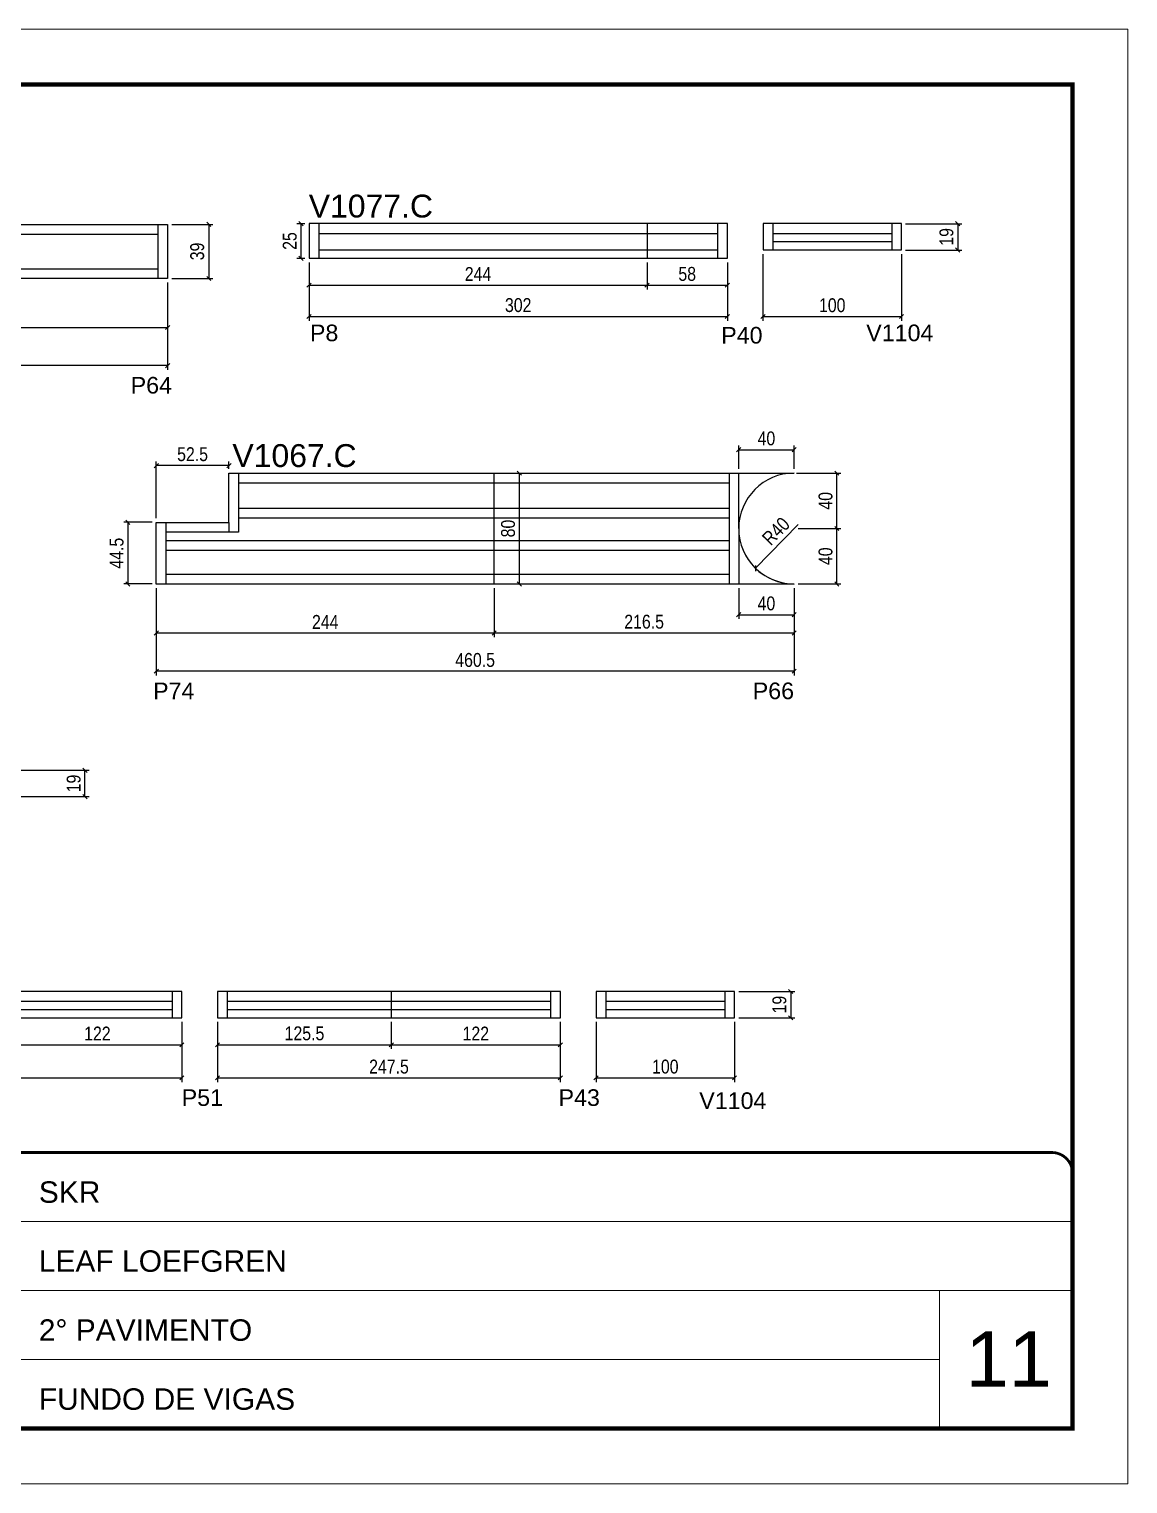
# Model space of a CAD drawing. Extents: x 1959 to 8212, y 239 to 4735.
# Drawn here: x 5834 to 6627, y 1388 to 2438 of the extents above; entities that cross this region are included whole.
import ezdxf

# ---------------------------------------------------------------- set-up
doc = ezdxf.new("R2010")
doc.units = 0
doc.linetypes.add('CONTINUO', pattern=[0])
doc.linetypes.add('DASHED', pattern=[0.75, 0.5, -0.25])
for name, color, linetype in [('5', 5, 'Continuous'), ('COTA', 241, 'Continuous'), ('NOMENCLATURA', 7, 'Continuous'), ('Painéis', 200, 'Continuous'), ('SARR_2.2x7', 40, 'Continuous')]:
    doc.layers.add(name, color=color, linetype=linetype)
for name, color, linetype, lineweight in [('CARIMBO', 255, 'Continuous', 9), ('Folhas', 255, 'Continuous', 9), ('SARRAFO DE PRESSAO', 251, 'DASHED', 9)]:
    doc.layers.add(name, color=color, linetype=linetype, lineweight=lineweight)
doc.styles.add('ARIAL', font='arial.ttf')
doc.styles.add('COTA TECNICA', font='techl___.ttf', dxfattribs={"height": 10})
doc.styles.add('COTA TECNICA-50', font='techl___.ttf', dxfattribs={"height": 10})
doc.styles.get("Standard").update_dxf_attribs({"font": 'arial.ttf'})
doc.dimstyles.new('COTA PAINEL-50', dxfattribs={"dimtxt": 10, "dimasz": 3, "dimexe": 3, "dimexo": 3, "dimgap": 3, "dimtad": 1, "dimdec": 1, "dimzin": 12, "dimdsep": 46, "dimtxsty": 'COTA TECNICA-50', "dimblk1": 'OBLIQUE', "dimblk2": 'OBLIQUE', "dimsah": 1, "dimcen": 0.9, "dimclrd": 4, "dimclre": 4, "dimclrt": 240, "dimadec": 1, "dimazin": 3, "dimtfac": 1, "dimtdec": 1, "dimtmove": 0, "dimatfit": 3, "dimfxl": 1, "dimtolj": 1, "dimtzin": 12, "dimarcsym": 0})
doc.dimstyles.new('PAINEL', dxfattribs={"dimtxt": 10, "dimasz": 3, "dimexe": 3, "dimexo": 3, "dimgap": 3, "dimtad": 1, "dimdec": 1, "dimzin": 12, "dimdsep": 46, "dimtxsty": 'COTA TECNICA', "dimblk1": 'OBLIQUE', "dimblk2": 'OBLIQUE', "dimsah": 1, "dimcen": 0.9, "dimclrd": 4, "dimclre": 4, "dimclrt": 240, "dimadec": 1, "dimazin": 3, "dimtfac": 1, "dimtdec": 1, "dimtmove": 0, "dimatfit": 3, "dimfxl": 1, "dimtolj": 1, "dimtzin": 12, "dimarcsym": 0})

# ---------------------------------------------------------------- blocks, each defined once
blk = doc.blocks.new('9999999999')
at = {"color": 30, "linetype": 'CONTINUO'}
for p, q in [((98564.6, 34379.6), (99584, 34379.6)), ((98564.6, 34329.8), (99488, 34329.8)), ((99584, 34329.8), (99488, 34329.8)), ((99488, 34329.8), (99488, 34230.2)), ((98564.6, 34280), (99488, 34280))]:
    blk.add_line(p, q, dxfattribs=at)
at = {"color": 30, "linetype": 'CONTINUO', "const_width": 2}
blk.add_lwpolyline([(99584, 34230.2), (99584, 34414.4, 0.414214), (99569, 34429.4), (98229, 34429.4, 0.414214), (98214, 34414.4), (98214, 34245.2, 0.414214), (98229, 34230.2), (99584, 34230.2)], format="xyb", dxfattribs=at)
at = {"layer": 'Folhas'}
blk.add_lwpolyline([(98139, 34190.2), (99624, 34190.2), (99624, 35240.2), (98139, 35240.2)], close=True, dxfattribs=at)
at = {"layer": 'Folhas', "color": 30, "const_width": 3}
blk.add_lwpolyline([(98214, 34230.2), (99584, 34230.2), (99584, 35200.2), (98214, 35200.2)], close=True, dxfattribs=at)
at = {"color": 7, "linetype": 'Continuous', "ltscale": 5, "style": 'ARIAL'}
for s, height, p in [('SKR', 15.48, (98837.7, 34393.1)), ('LEAF LOEFGREN', 15.483, (98837.7, 34343.3)), ('2° PAVIMENTO', 15.483, (98837.7, 34293.5)), ('FUNDO DE VIGAS', 15.483, (98837.7, 34243.7))]:
    blk.add_text(s, height=height, dxfattribs=at).set_placement(p)
blk = doc.blocks.new('_Oblique')
at = {"color": 0, "linetype": 'ByBlock', "lineweight": -2}
blk.add_line((-0.5, -0.5), (0.5, 0.5), dxfattribs=at)
blk = doc.blocks.new('*D119')
at = {"layer": 'COTA', "color": 4, "lineweight": -2, "transparency": 16777216}
for p, q in [((5591.5, 2255.1), (5591.5, 2192.2)), ((5934, 2255.1), (5934, 2192.2)), ((5934, 2195.2), (5591.5, 2195.2))]:
    blk.add_line(p, q, dxfattribs=at)
at = {"layer": 'Defpoints', "color": 0, "transparency": 16777216}
for p in [(5591.5, 2258.1), (5934, 2258.1), (5591.5, 2195.2)]:
    blk.add_point(p, dxfattribs=at)
at = {"layer": 'COTA', "color": 4, "lineweight": -2, "transparency": 16777216, "xscale": 3, "yscale": 3, "zscale": 3, "rotation": 180}
blk.add_blockref('_Oblique', (5591.5, 2195.2), dxfattribs=at)
at = {"layer": 'COTA', "color": 4, "lineweight": -2, "transparency": 16777216, "xscale": 3, "yscale": 3, "zscale": 3}
blk.add_blockref('_Oblique', (5934, 2195.2), dxfattribs=at)
at = {"layer": 'COTA', "color": 240, "transparency": 16777216, "insert": (5762.7, 2203.4), "char_height": 10, "attachment_point": 5, "style": 'COTA TECNICA'}
blk.add_mtext('\\A1;342.5', dxfattribs=at)
blk = doc.blocks.new('*D120')
at = {"layer": 'COTA', "color": 4, "lineweight": -2, "transparency": 16777216}
for p, q in [((5937, 2297.1), (5966.7, 2297.1)), ((5963.7, 2297.1), (5963.7, 2258.1)), ((5937, 2258.1), (5966.7, 2258.1))]:
    blk.add_line(p, q, dxfattribs=at)
at = {"layer": 'Defpoints', "color": 0, "transparency": 16777216}
for p in [(5934, 2297.1), (5934, 2258.1), (5963.7, 2258.1)]:
    blk.add_point(p, dxfattribs=at)
at = {"layer": 'COTA', "color": 4, "lineweight": -2, "transparency": 16777216, "xscale": 3, "yscale": 3, "zscale": 3}
for p, rotation in [((5963.7, 2297.1), 90), ((5963.7, 2258.1), 270)]:
    blk.add_blockref('_Oblique', p, dxfattribs=dict(at, rotation=rotation))
at = {"layer": 'COTA', "color": 240, "transparency": 16777216, "insert": (5955.4, 2277.6), "char_height": 10, "attachment_point": 5, "rotation": 90, "style": 'COTA TECNICA'}
blk.add_mtext('\\A1;39', dxfattribs=at)
blk = doc.blocks.new('*D130')
at = {"layer": 'COTA', "color": 4, "lineweight": -2, "transparency": 16777216}
for p, q in [((5690, 2255.1), (5690, 2219.7)), ((5934, 2255.1), (5934, 2219.7)), ((5690, 2222.7), (5934, 2222.7))]:
    blk.add_line(p, q, dxfattribs=at)
at = {"layer": 'Defpoints', "color": 0, "transparency": 16777216}
for p in [(5690, 2258.1), (5934, 2258.1), (5934, 2222.7)]:
    blk.add_point(p, dxfattribs=at)
at = {"layer": 'COTA', "color": 4, "lineweight": -2, "transparency": 16777216, "xscale": 3, "yscale": 3, "zscale": 3, "rotation": 180}
blk.add_blockref('_Oblique', (5690, 2222.7), dxfattribs=at)
at = {"layer": 'COTA', "color": 4, "lineweight": -2, "transparency": 16777216, "xscale": 3, "yscale": 3, "zscale": 3}
blk.add_blockref('_Oblique', (5934, 2222.7), dxfattribs=at)
at = {"layer": 'COTA', "color": 240, "transparency": 16777216, "insert": (5812, 2230.8), "char_height": 10, "attachment_point": 5, "style": 'COTA TECNICA'}
blk.add_mtext('\\A1;244', dxfattribs=at)
blk = doc.blocks.new('*D179')
at = {"layer": 'COTA', "color": 4, "lineweight": -2, "transparency": 16777216}
for p, q in [((5925.8, 2034.6), (5925.8, 1971.6)), ((6386.3, 2034.6), (6386.3, 1971.6)), ((6386.3, 1974.6), (5925.8, 1974.6))]:
    blk.add_line(p, q, dxfattribs=at)
at = {"layer": 'Defpoints', "color": 0, "transparency": 16777216}
for p in [(5925.8, 2037.6), (6386.3, 2037.6), (5925.8, 1974.6)]:
    blk.add_point(p, dxfattribs=at)
at = {"layer": 'COTA', "color": 4, "lineweight": -2, "transparency": 16777216, "xscale": 3, "yscale": 3, "zscale": 3, "rotation": 180}
blk.add_blockref('_Oblique', (5925.8, 1974.6), dxfattribs=at)
at = {"layer": 'COTA', "color": 4, "lineweight": -2, "transparency": 16777216, "xscale": 3, "yscale": 3, "zscale": 3}
blk.add_blockref('_Oblique', (6386.3, 1974.6), dxfattribs=at)
at = {"layer": 'COTA', "color": 240, "transparency": 16777216, "insert": (6156, 1982.7), "char_height": 10, "attachment_point": 5, "style": 'COTA TECNICA'}
blk.add_mtext('\\A1;460.5', dxfattribs=at)
blk = doc.blocks.new('*D180')
at = {"layer": 'COTA', "color": 4, "lineweight": -2, "transparency": 16777216}
for p, q in [((6389.3, 2077.6), (6420.1, 2077.6)), ((6417.1, 2037.6), (6417.1, 2077.6)), ((6389.3, 2037.6), (6420.1, 2037.6))]:
    blk.add_line(p, q, dxfattribs=at)
at = {"layer": 'Defpoints', "color": 0, "transparency": 16777216}
for p in [(6386.3, 2077.6), (6417.1, 2077.6), (6386.3, 2037.6)]:
    blk.add_point(p, dxfattribs=at)
at = {"layer": 'COTA', "color": 4, "lineweight": -2, "transparency": 16777216, "xscale": 3, "yscale": 3, "zscale": 3}
for p, rotation in [((6417.1, 2077.6), 90), ((6417.1, 2037.6), 270)]:
    blk.add_blockref('_Oblique', p, dxfattribs=dict(at, rotation=rotation))
at = {"layer": 'COTA', "color": 240, "transparency": 16777216, "insert": (6409, 2057.6), "char_height": 10, "attachment_point": 5, "rotation": 90, "style": 'COTA TECNICA'}
blk.add_mtext('\\A1;40', dxfattribs=at)
blk = doc.blocks.new('*D181')
at = {"layer": 'COTA', "color": 4, "lineweight": -2, "transparency": 16777216}
for p, q in [((6388, 2117.5), (6420.1, 2117.5)), ((6417.1, 2077.6), (6417.1, 2117.5)), ((6389.3, 2077.6), (6420.1, 2077.6))]:
    blk.add_line(p, q, dxfattribs=at)
at = {"layer": 'Defpoints', "color": 0, "transparency": 16777216}
for p in [(6385, 2117.5), (6417.1, 2117.5), (6386.3, 2077.6)]:
    blk.add_point(p, dxfattribs=at)
at = {"layer": 'COTA', "color": 4, "lineweight": -2, "transparency": 16777216, "xscale": 3, "yscale": 3, "zscale": 3}
for p, rotation in [((6417.1, 2117.5), 90), ((6417.1, 2077.6), 270)]:
    blk.add_blockref('_Oblique', p, dxfattribs=dict(at, rotation=rotation))
at = {"layer": 'COTA', "color": 240, "transparency": 16777216, "insert": (6409, 2097.6), "char_height": 10, "attachment_point": 5, "rotation": 90, "style": 'COTA TECNICA'}
blk.add_mtext('\\A1;40', dxfattribs=at)
blk = doc.blocks.new('*D182')
at = {"layer": 'COTA', "color": 4, "lineweight": -2, "transparency": 16777216}
for p, q in [((6346.3, 2120.6), (6346.3, 2137.5)), ((6346.3, 2134.5), (6386.3, 2134.5)), ((6386.3, 2120.6), (6386.3, 2137.5))]:
    blk.add_line(p, q, dxfattribs=at)
at = {"layer": 'Defpoints', "color": 0, "transparency": 16777216}
for p in [(6386.3, 2134.5), (6346.3, 2117.6), (6386.3, 2117.6)]:
    blk.add_point(p, dxfattribs=at)
at = {"layer": 'COTA', "color": 4, "lineweight": -2, "transparency": 16777216, "xscale": 3, "yscale": 3, "zscale": 3, "rotation": 180}
blk.add_blockref('_Oblique', (6346.3, 2134.5), dxfattribs=at)
at = {"layer": 'COTA', "color": 4, "lineweight": -2, "transparency": 16777216, "xscale": 3, "yscale": 3, "zscale": 3}
blk.add_blockref('_Oblique', (6386.3, 2134.5), dxfattribs=at)
at = {"layer": 'COTA', "color": 240, "transparency": 16777216, "insert": (6366.3, 2142.6), "char_height": 10, "attachment_point": 5, "style": 'COTA TECNICA'}
blk.add_mtext('\\A1;40', dxfattribs=at)
blk = doc.blocks.new('*D183')
at = {"layer": 'COTA', "color": 4, "lineweight": -2, "transparency": 16777216}
for p, q in [((6346.3, 2034.6), (6346.3, 2012.4)), ((6386.3, 2034.6), (6386.3, 2012.4)), ((6346.3, 2015.4), (6386.3, 2015.4))]:
    blk.add_line(p, q, dxfattribs=at)
at = {"layer": 'Defpoints', "color": 0, "transparency": 16777216}
for p in [(6346.3, 2037.6), (6386.3, 2037.6), (6386.3, 2015.4)]:
    blk.add_point(p, dxfattribs=at)
at = {"layer": 'COTA', "color": 4, "lineweight": -2, "transparency": 16777216, "xscale": 3, "yscale": 3, "zscale": 3, "rotation": 180}
blk.add_blockref('_Oblique', (6346.3, 2015.4), dxfattribs=at)
at = {"layer": 'COTA', "color": 4, "lineweight": -2, "transparency": 16777216, "xscale": 3, "yscale": 3, "zscale": 3}
blk.add_blockref('_Oblique', (6386.3, 2015.4), dxfattribs=at)
at = {"layer": 'COTA', "color": 240, "transparency": 16777216, "insert": (6366.3, 2023.5), "char_height": 10, "attachment_point": 5, "style": 'COTA TECNICA'}
blk.add_mtext('\\A1;40', dxfattribs=at)
blk = doc.blocks.new('*D184')
at = {"layer": 'COTA', "color": 4, "lineweight": -2, "transparency": 16777216}
blk.add_line((6389.3, 2080.6), (6358.4, 2048.9), dxfattribs=at)
blk.add_arc((6386.3, 2077.6), 40, 221.5338, 265.7028, dxfattribs=at)
at = {"layer": 'Defpoints', "color": 0, "transparency": 16777216}
for p in [(6386.3, 2077.6), (6358.4, 2048.9)]:
    blk.add_point(p, dxfattribs=at)
at = {"layer": 'COTA', "color": 4, "lineweight": -2, "transparency": 16777216, "xscale": 3, "yscale": 3, "zscale": 3, "rotation": 225.8310120343917}
blk.add_blockref('_Oblique', (6358.4, 2048.9), dxfattribs=at)
at = {"layer": 'COTA', "color": 240, "transparency": 16777216, "insert": (6373.2, 2075.7), "char_height": 10, "attachment_point": 5, "rotation": 45.831, "style": 'COTA TECNICA'}
blk.add_mtext('\\A1;R40', dxfattribs=at)
blk = doc.blocks.new('*D187')
at = {"layer": 'COTA', "color": 4, "lineweight": -2, "transparency": 16777216}
for p, q in [((6169.8, 2034.6), (6169.8, 1999.2)), ((6386.3, 2034.6), (6386.3, 1999.2)), ((6386.3, 2002.2), (6169.8, 2002.2))]:
    blk.add_line(p, q, dxfattribs=at)
at = {"layer": 'Defpoints', "color": 0, "transparency": 16777216}
for p in [(6169.8, 2037.6), (6386.3, 2037.6), (6169.8, 2002.2)]:
    blk.add_point(p, dxfattribs=at)
at = {"layer": 'COTA', "color": 4, "lineweight": -2, "transparency": 16777216, "xscale": 3, "yscale": 3, "zscale": 3, "rotation": 180}
blk.add_blockref('_Oblique', (6169.8, 2002.2), dxfattribs=at)
at = {"layer": 'COTA', "color": 4, "lineweight": -2, "transparency": 16777216, "xscale": 3, "yscale": 3, "zscale": 3}
blk.add_blockref('_Oblique', (6386.3, 2002.2), dxfattribs=at)
at = {"layer": 'COTA', "color": 240, "transparency": 16777216, "insert": (6278, 2010.3), "char_height": 10, "attachment_point": 5, "style": 'COTA TECNICA'}
blk.add_mtext('\\A1;216.5', dxfattribs=at)
blk = doc.blocks.new('*D185')
at = {"layer": 'COTA', "color": 4, "lineweight": -2, "transparency": 16777216}
for p, q in [((5922.8, 2082.1), (5902.3, 2082.1)), ((5905.3, 2082.1), (5905.3, 2037.6)), ((5922.8, 2037.6), (5902.3, 2037.6))]:
    blk.add_line(p, q, dxfattribs=at)
at = {"layer": 'Defpoints', "color": 0, "transparency": 16777216}
for p in [(5925.8, 2082.1), (5905.3, 2037.6), (5925.8, 2037.6)]:
    blk.add_point(p, dxfattribs=at)
at = {"layer": 'COTA', "color": 4, "lineweight": -2, "transparency": 16777216, "xscale": 3, "yscale": 3, "zscale": 3}
for p, rotation in [((5905.3, 2082.1), 90), ((5905.3, 2037.6), 270)]:
    blk.add_blockref('_Oblique', p, dxfattribs=dict(at, rotation=rotation))
at = {"layer": 'COTA', "color": 240, "transparency": 16777216, "insert": (5897.2, 2059.8), "char_height": 10, "attachment_point": 5, "rotation": 90, "style": 'COTA TECNICA'}
blk.add_mtext('\\A1;44.5', dxfattribs=at)
blk = doc.blocks.new('*D186')
at = {"layer": 'COTA', "color": 4, "lineweight": -2, "transparency": 16777216}
for p, q in [((5925.8, 2034.6), (5925.8, 1999.2)), ((6169.8, 2034.6), (6169.8, 1999.2)), ((6169.8, 2002.2), (5925.8, 2002.2))]:
    blk.add_line(p, q, dxfattribs=at)
at = {"layer": 'Defpoints', "color": 0, "transparency": 16777216}
for p in [(5925.8, 2037.6), (6169.8, 2037.6), (5925.8, 2002.2)]:
    blk.add_point(p, dxfattribs=at)
at = {"layer": 'COTA', "color": 4, "lineweight": -2, "transparency": 16777216, "xscale": 3, "yscale": 3, "zscale": 3, "rotation": 180}
blk.add_blockref('_Oblique', (5925.8, 2002.2), dxfattribs=at)
at = {"layer": 'COTA', "color": 4, "lineweight": -2, "transparency": 16777216, "xscale": 3, "yscale": 3, "zscale": 3}
blk.add_blockref('_Oblique', (6169.8, 2002.2), dxfattribs=at)
at = {"layer": 'COTA', "color": 240, "transparency": 16777216, "insert": (6047.8, 2010.2), "char_height": 10, "attachment_point": 5, "style": 'COTA TECNICA'}
blk.add_mtext('\\A1;244', dxfattribs=at)
blk = doc.blocks.new('*D188')
at = {"layer": 'COTA', "color": 4, "lineweight": -2, "transparency": 16777216}
for p, q in [((5925.8, 2085.1), (5925.8, 2126)), ((5978.3, 2123), (5925.8, 2123)), ((5978.3, 2120.6), (5978.3, 2126))]:
    blk.add_line(p, q, dxfattribs=at)
at = {"layer": 'Defpoints', "color": 0, "transparency": 16777216}
for p in [(5925.8, 2123), (5978.3, 2117.6), (5925.8, 2082.1)]:
    blk.add_point(p, dxfattribs=at)
at = {"layer": 'COTA', "color": 4, "lineweight": -2, "transparency": 16777216, "xscale": 3, "yscale": 3, "zscale": 3, "rotation": 180}
blk.add_blockref('_Oblique', (5925.8, 2123), dxfattribs=at)
at = {"layer": 'COTA', "color": 4, "lineweight": -2, "transparency": 16777216, "xscale": 3, "yscale": 3, "zscale": 3}
blk.add_blockref('_Oblique', (5978.3, 2123), dxfattribs=at)
at = {"layer": 'COTA', "color": 240, "transparency": 16777216, "insert": (5952, 2131.2), "char_height": 10, "attachment_point": 5, "style": 'COTA TECNICA'}
blk.add_mtext('\\A1;52.5', dxfattribs=at)
blk = doc.blocks.new('*D189')
at = {"layer": 'COTA', "color": 4, "lineweight": -2, "transparency": 16777216}
for p, q in [((6172.8, 2117.6), (6190.9, 2117.6)), ((6187.9, 2117.6), (6187.9, 2037.6)), ((6172.8, 2037.6), (6190.9, 2037.6))]:
    blk.add_line(p, q, dxfattribs=at)
at = {"layer": 'Defpoints', "color": 0, "transparency": 16777216}
for p in [(6169.8, 2117.6), (6169.8, 2037.6), (6187.9, 2037.6)]:
    blk.add_point(p, dxfattribs=at)
at = {"layer": 'COTA', "color": 4, "lineweight": -2, "transparency": 16777216, "xscale": 3, "yscale": 3, "zscale": 3}
for p, rotation in [((6187.9, 2117.6), 90), ((6187.9, 2037.6), 270)]:
    blk.add_blockref('_Oblique', p, dxfattribs=dict(at, rotation=rotation))
at = {"layer": 'COTA', "color": 240, "transparency": 16777216, "insert": (6179.8, 2077.6), "char_height": 10, "attachment_point": 5, "rotation": 90, "style": 'COTA TECNICA'}
blk.add_mtext('\\A1;80', dxfattribs=at)
blk = doc.blocks.new('*D195')
at = {"layer": 'COTA', "color": 4, "lineweight": -2, "transparency": 16777216}
for p, q in [((5827.5, 1903.1), (5877.3, 1903.1)), ((5874.3, 1884.1), (5874.3, 1903.1)), ((5827.5, 1884.1), (5877.3, 1884.1))]:
    blk.add_line(p, q, dxfattribs=at)
at = {"layer": 'Defpoints', "color": 0, "transparency": 16777216}
for p in [(5824.5, 1903.1), (5874.3, 1903.1), (5824.5, 1884.1)]:
    blk.add_point(p, dxfattribs=at)
at = {"layer": 'COTA', "color": 4, "lineweight": -2, "transparency": 16777216, "xscale": 3, "yscale": 3, "zscale": 3}
for p, rotation in [((5874.3, 1903.1), 90), ((5874.3, 1884.1), 270)]:
    blk.add_blockref('_Oblique', p, dxfattribs=dict(at, rotation=rotation))
at = {"layer": 'COTA', "color": 240, "transparency": 16777216, "insert": (5866.2, 1893.6), "char_height": 10, "attachment_point": 5, "rotation": 90, "style": 'COTA TECNICA'}
blk.add_mtext('\\A1;19', dxfattribs=at)
blk = doc.blocks.new('*D196')
at = {"layer": 'COTA', "color": 4, "linetype": 'ByBlock', "lineweight": -2, "transparency": 16777216}
for p, q in [((6036.1, 2269.6), (6036.1, 2227.6)), ((6338.1, 2269.6), (6338.1, 2227.6)), ((6036.1, 2230.6), (6338.1, 2230.6))]:
    blk.add_line(p, q, dxfattribs=at)
at = {"layer": 'Defpoints', "color": 0, "linetype": 'ByBlock', "transparency": 16777216}
for p in [(6036.1, 2272.6), (6338.1, 2272.6), (6338.1, 2230.6)]:
    blk.add_point(p, dxfattribs=at)
at = {"layer": 'COTA', "color": 4, "linetype": 'ByBlock', "lineweight": -2, "transparency": 16777216, "xscale": 3, "yscale": 3, "zscale": 3, "rotation": 180}
blk.add_blockref('_Oblique', (6036.1, 2230.6), dxfattribs=at)
at = {"layer": 'COTA', "color": 4, "linetype": 'ByBlock', "lineweight": -2, "transparency": 16777216, "xscale": 3, "yscale": 3, "zscale": 3}
blk.add_blockref('_Oblique', (6338.1, 2230.6), dxfattribs=at)
at = {"layer": 'COTA', "color": 240, "linetype": 'ByBlock', "transparency": 16777216, "insert": (6187.1, 2238.8), "char_height": 10, "attachment_point": 5, "style": 'COTA TECNICA-50'}
blk.add_mtext('\\A1;302', dxfattribs=at)
blk = doc.blocks.new('*D197')
at = {"layer": 'COTA', "color": 4, "lineweight": -2, "transparency": 16777216}
for p, q in [((6036.1, 2269.6), (6036.1, 2250.2)), ((6280.1, 2269.6), (6280.1, 2250.2)), ((6036.1, 2253.2), (6280.1, 2253.2))]:
    blk.add_line(p, q, dxfattribs=at)
at = {"layer": 'Defpoints', "color": 0, "transparency": 16777216}
for p in [(6036.1, 2272.6), (6280.1, 2272.6), (6280.1, 2253.2)]:
    blk.add_point(p, dxfattribs=at)
at = {"layer": 'COTA', "color": 4, "lineweight": -2, "transparency": 16777216, "xscale": 3, "yscale": 3, "zscale": 3, "rotation": 180}
blk.add_blockref('_Oblique', (6036.1, 2253.2), dxfattribs=at)
at = {"layer": 'COTA', "color": 4, "lineweight": -2, "transparency": 16777216, "xscale": 3, "yscale": 3, "zscale": 3}
blk.add_blockref('_Oblique', (6280.1, 2253.2), dxfattribs=at)
at = {"layer": 'COTA', "color": 240, "transparency": 16777216, "insert": (6158.1, 2261.3), "char_height": 10, "attachment_point": 5, "style": 'COTA TECNICA'}
blk.add_mtext('\\A1;244', dxfattribs=at)
blk = doc.blocks.new('*D198')
at = {"layer": 'COTA', "color": 4, "lineweight": -2, "transparency": 16777216}
for p, q in [((6280.1, 2269.6), (6280.1, 2250.2)), ((6338.1, 2269.6), (6338.1, 2250.2)), ((6280.1, 2253.2), (6338.1, 2253.2))]:
    blk.add_line(p, q, dxfattribs=at)
at = {"layer": 'Defpoints', "color": 0, "transparency": 16777216}
for p in [(6280.1, 2272.6), (6338.1, 2272.6), (6338.1, 2253.2)]:
    blk.add_point(p, dxfattribs=at)
at = {"layer": 'COTA', "color": 4, "lineweight": -2, "transparency": 16777216, "xscale": 3, "yscale": 3, "zscale": 3, "rotation": 180}
blk.add_blockref('_Oblique', (6280.1, 2253.2), dxfattribs=at)
at = {"layer": 'COTA', "color": 4, "lineweight": -2, "transparency": 16777216, "xscale": 3, "yscale": 3, "zscale": 3}
blk.add_blockref('_Oblique', (6338.1, 2253.2), dxfattribs=at)
at = {"layer": 'COTA', "color": 240, "transparency": 16777216, "insert": (6309.1, 2261.3), "char_height": 10, "attachment_point": 5, "style": 'COTA TECNICA'}
blk.add_mtext('\\A1;58', dxfattribs=at)
blk = doc.blocks.new('*D199')
at = {"layer": 'COTA', "color": 4, "linetype": 'ByBlock', "lineweight": -2, "transparency": 16777216}
for p, q in [((6363.8, 2275.6), (6363.8, 2227.6)), ((6463.8, 2275.6), (6463.8, 2227.6)), ((6363.8, 2230.6), (6463.8, 2230.6))]:
    blk.add_line(p, q, dxfattribs=at)
at = {"layer": 'Defpoints', "color": 0, "linetype": 'ByBlock', "transparency": 16777216}
for p in [(6363.8, 2278.6), (6463.8, 2278.6), (6463.8, 2230.6)]:
    blk.add_point(p, dxfattribs=at)
at = {"layer": 'COTA', "color": 4, "linetype": 'ByBlock', "lineweight": -2, "transparency": 16777216, "xscale": 3, "yscale": 3, "zscale": 3, "rotation": 180}
blk.add_blockref('_Oblique', (6363.8, 2230.6), dxfattribs=at)
at = {"layer": 'COTA', "color": 4, "linetype": 'ByBlock', "lineweight": -2, "transparency": 16777216, "xscale": 3, "yscale": 3, "zscale": 3}
blk.add_blockref('_Oblique', (6463.8, 2230.6), dxfattribs=at)
at = {"layer": 'COTA', "color": 240, "linetype": 'ByBlock', "transparency": 16777216, "insert": (6413.8, 2238.7), "char_height": 10, "attachment_point": 5, "style": 'COTA TECNICA-50'}
blk.add_mtext('\\A1;100', dxfattribs=at)
blk = doc.blocks.new('*D200')
at = {"layer": 'COTA', "color": 4, "lineweight": -2, "transparency": 16777216}
for p, q in [((6466.8, 2297.6), (6507.4, 2297.6)), ((6504.4, 2297.6), (6504.4, 2278.6)), ((6466.8, 2278.6), (6507.4, 2278.6))]:
    blk.add_line(p, q, dxfattribs=at)
at = {"layer": 'Defpoints', "color": 0, "transparency": 16777216}
for p in [(6463.8, 2297.6), (6463.8, 2278.6), (6504.4, 2278.6)]:
    blk.add_point(p, dxfattribs=at)
at = {"layer": 'COTA', "color": 4, "lineweight": -2, "transparency": 16777216, "xscale": 3, "yscale": 3, "zscale": 3}
for p, rotation in [((6504.4, 2297.6), 90), ((6504.4, 2278.6), 270)]:
    blk.add_blockref('_Oblique', p, dxfattribs=dict(at, rotation=rotation))
at = {"layer": 'COTA', "color": 240, "transparency": 16777216, "insert": (6496.3, 2288.1), "char_height": 10, "attachment_point": 5, "rotation": 90, "style": 'COTA TECNICA'}
blk.add_mtext('\\A1;19', dxfattribs=at)
blk = doc.blocks.new('*D201')
at = {"layer": 'COTA', "color": 4, "lineweight": -2, "transparency": 16777216}
for p, q in [((6033.1, 2297.6), (6027.3, 2297.6)), ((6030.3, 2272.6), (6030.3, 2297.6)), ((6033.1, 2272.6), (6027.3, 2272.6))]:
    blk.add_line(p, q, dxfattribs=at)
at = {"layer": 'Defpoints', "color": 0, "transparency": 16777216}
for p in [(6030.3, 2297.6), (6036.1, 2297.6), (6036.1, 2272.6)]:
    blk.add_point(p, dxfattribs=at)
at = {"layer": 'COTA', "color": 4, "lineweight": -2, "transparency": 16777216, "xscale": 3, "yscale": 3, "zscale": 3}
for p, rotation in [((6030.3, 2297.6), 90), ((6030.3, 2272.6), 270)]:
    blk.add_blockref('_Oblique', p, dxfattribs=dict(at, rotation=rotation))
at = {"layer": 'COTA', "color": 240, "transparency": 16777216, "insert": (6022.2, 2285.1), "char_height": 10, "attachment_point": 5, "rotation": 90, "style": 'COTA TECNICA'}
blk.add_mtext('\\A1;25', dxfattribs=at)
blk = doc.blocks.new('*D205')
at = {"layer": 'COTA', "color": 4, "linetype": 'ByBlock', "lineweight": -2, "transparency": 16777216}
for p, q in [((5668.8, 1721.5), (5668.8, 1678.1)), ((5944.3, 1721.5), (5944.3, 1678.1)), ((5668.8, 1681.1), (5944.3, 1681.1))]:
    blk.add_line(p, q, dxfattribs=at)
at = {"layer": 'Defpoints', "color": 0, "linetype": 'ByBlock', "transparency": 16777216}
for p in [(5668.8, 1724.5), (5944.3, 1724.5), (5944.3, 1681.1)]:
    blk.add_point(p, dxfattribs=at)
at = {"layer": 'COTA', "color": 4, "linetype": 'ByBlock', "lineweight": -2, "transparency": 16777216, "xscale": 3, "yscale": 3, "zscale": 3, "rotation": 180}
blk.add_blockref('_Oblique', (5668.8, 1681.1), dxfattribs=at)
at = {"layer": 'COTA', "color": 4, "linetype": 'ByBlock', "lineweight": -2, "transparency": 16777216, "xscale": 3, "yscale": 3, "zscale": 3}
blk.add_blockref('_Oblique', (5944.3, 1681.1), dxfattribs=at)
at = {"layer": 'COTA', "color": 240, "linetype": 'ByBlock', "transparency": 16777216, "insert": (5806.5, 1689.2), "char_height": 10, "attachment_point": 5, "style": 'COTA TECNICA-50'}
blk.add_mtext('\\A1;275.5', dxfattribs=at)
blk = doc.blocks.new('*D207')
at = {"layer": 'COTA', "color": 4, "lineweight": -2, "transparency": 16777216}
for p, q in [((5822.3, 1721.5), (5822.3, 1702)), ((5944.3, 1721.5), (5944.3, 1702)), ((5822.3, 1705), (5944.3, 1705))]:
    blk.add_line(p, q, dxfattribs=at)
at = {"layer": 'Defpoints', "color": 0, "transparency": 16777216}
for p in [(5822.3, 1724.5), (5944.3, 1724.5), (5944.3, 1705)]:
    blk.add_point(p, dxfattribs=at)
at = {"layer": 'COTA', "color": 4, "lineweight": -2, "transparency": 16777216, "xscale": 3, "yscale": 3, "zscale": 3, "rotation": 180}
blk.add_blockref('_Oblique', (5822.3, 1705), dxfattribs=at)
at = {"layer": 'COTA', "color": 4, "lineweight": -2, "transparency": 16777216, "xscale": 3, "yscale": 3, "zscale": 3}
blk.add_blockref('_Oblique', (5944.3, 1705), dxfattribs=at)
at = {"layer": 'COTA', "color": 240, "transparency": 16777216, "insert": (5883.3, 1713.1), "char_height": 10, "attachment_point": 5, "style": 'COTA TECNICA'}
blk.add_mtext('\\A1;122', dxfattribs=at)
blk = doc.blocks.new('*D208')
at = {"layer": 'COTA', "color": 4, "linetype": 'ByBlock', "lineweight": -2, "transparency": 16777216}
for p, q in [((5970, 1721.5), (5970, 1678.1)), ((6217.5, 1721.5), (6217.5, 1678.1)), ((5970, 1681.1), (6217.5, 1681.1))]:
    blk.add_line(p, q, dxfattribs=at)
at = {"layer": 'Defpoints', "color": 0, "linetype": 'ByBlock', "transparency": 16777216}
for p in [(5970, 1724.5), (6217.5, 1724.5), (6217.5, 1681.1)]:
    blk.add_point(p, dxfattribs=at)
at = {"layer": 'COTA', "color": 4, "linetype": 'ByBlock', "lineweight": -2, "transparency": 16777216, "xscale": 3, "yscale": 3, "zscale": 3, "rotation": 180}
blk.add_blockref('_Oblique', (5970, 1681.1), dxfattribs=at)
at = {"layer": 'COTA', "color": 4, "linetype": 'ByBlock', "lineweight": -2, "transparency": 16777216, "xscale": 3, "yscale": 3, "zscale": 3}
blk.add_blockref('_Oblique', (6217.5, 1681.1), dxfattribs=at)
at = {"layer": 'COTA', "color": 240, "linetype": 'ByBlock', "transparency": 16777216, "insert": (6093.8, 1689.2), "char_height": 10, "attachment_point": 5, "style": 'COTA TECNICA-50'}
blk.add_mtext('\\A1;247.5', dxfattribs=at)
blk = doc.blocks.new('*D210')
at = {"layer": 'COTA', "color": 4, "lineweight": -2, "transparency": 16777216}
for p, q in [((5970, 1721.5), (5970, 1702)), ((6095.5, 1721.5), (6095.5, 1702)), ((5970, 1705), (6095.5, 1705))]:
    blk.add_line(p, q, dxfattribs=at)
at = {"layer": 'Defpoints', "color": 0, "transparency": 16777216}
for p in [(5970, 1724.5), (6095.5, 1724.5), (6095.5, 1705)]:
    blk.add_point(p, dxfattribs=at)
at = {"layer": 'COTA', "color": 4, "lineweight": -2, "transparency": 16777216, "xscale": 3, "yscale": 3, "zscale": 3, "rotation": 180}
blk.add_blockref('_Oblique', (5970, 1705), dxfattribs=at)
at = {"layer": 'COTA', "color": 4, "lineweight": -2, "transparency": 16777216, "xscale": 3, "yscale": 3, "zscale": 3}
blk.add_blockref('_Oblique', (6095.5, 1705), dxfattribs=at)
at = {"layer": 'COTA', "color": 240, "transparency": 16777216, "insert": (6032.8, 1713.2), "char_height": 10, "attachment_point": 5, "style": 'COTA TECNICA'}
blk.add_mtext('\\A1;125.5', dxfattribs=at)
blk = doc.blocks.new('*D209')
at = {"layer": 'COTA', "color": 4, "lineweight": -2, "transparency": 16777216}
for p, q in [((6095.5, 1721.5), (6095.5, 1702)), ((6217.5, 1721.5), (6217.5, 1702)), ((6095.5, 1705), (6217.5, 1705))]:
    blk.add_line(p, q, dxfattribs=at)
at = {"layer": 'Defpoints', "color": 0, "transparency": 16777216}
for p in [(6095.5, 1724.5), (6217.5, 1724.5), (6217.5, 1705)]:
    blk.add_point(p, dxfattribs=at)
at = {"layer": 'COTA', "color": 4, "lineweight": -2, "transparency": 16777216, "xscale": 3, "yscale": 3, "zscale": 3, "rotation": 180}
blk.add_blockref('_Oblique', (6095.5, 1705), dxfattribs=at)
at = {"layer": 'COTA', "color": 4, "lineweight": -2, "transparency": 16777216, "xscale": 3, "yscale": 3, "zscale": 3}
blk.add_blockref('_Oblique', (6217.5, 1705), dxfattribs=at)
at = {"layer": 'COTA', "color": 240, "transparency": 16777216, "insert": (6156.5, 1713.1), "char_height": 10, "attachment_point": 5, "style": 'COTA TECNICA'}
blk.add_mtext('\\A1;122', dxfattribs=at)
blk = doc.blocks.new('*D211')
at = {"layer": 'COTA', "color": 4, "linetype": 'ByBlock', "lineweight": -2, "transparency": 16777216}
for p, q in [((6243.3, 1721.5), (6243.3, 1678.1)), ((6343.3, 1721.5), (6343.3, 1678.1)), ((6243.3, 1681.1), (6343.3, 1681.1))]:
    blk.add_line(p, q, dxfattribs=at)
at = {"layer": 'Defpoints', "color": 0, "linetype": 'ByBlock', "transparency": 16777216}
for p in [(6243.3, 1724.5), (6343.3, 1724.5), (6343.3, 1681.1)]:
    blk.add_point(p, dxfattribs=at)
at = {"layer": 'COTA', "color": 4, "linetype": 'ByBlock', "lineweight": -2, "transparency": 16777216, "xscale": 3, "yscale": 3, "zscale": 3, "rotation": 180}
blk.add_blockref('_Oblique', (6243.3, 1681.1), dxfattribs=at)
at = {"layer": 'COTA', "color": 4, "linetype": 'ByBlock', "lineweight": -2, "transparency": 16777216, "xscale": 3, "yscale": 3, "zscale": 3}
blk.add_blockref('_Oblique', (6343.3, 1681.1), dxfattribs=at)
at = {"layer": 'COTA', "color": 240, "linetype": 'ByBlock', "transparency": 16777216, "insert": (6293.3, 1689.2), "char_height": 10, "attachment_point": 5, "style": 'COTA TECNICA-50'}
blk.add_mtext('\\A1;100', dxfattribs=at)
blk = doc.blocks.new('*D212')
at = {"layer": 'COTA', "color": 4, "lineweight": -2, "transparency": 16777216}
for p, q in [((6346.3, 1743.5), (6386.8, 1743.5)), ((6383.8, 1743.5), (6383.8, 1724.5)), ((6346.3, 1724.5), (6386.8, 1724.5))]:
    blk.add_line(p, q, dxfattribs=at)
at = {"layer": 'Defpoints', "color": 0, "transparency": 16777216}
for p in [(6343.3, 1743.5), (6343.3, 1724.5), (6383.8, 1724.5)]:
    blk.add_point(p, dxfattribs=at)
at = {"layer": 'COTA', "color": 4, "lineweight": -2, "transparency": 16777216, "xscale": 3, "yscale": 3, "zscale": 3}
for p, rotation in [((6383.8, 1743.5), 90), ((6383.8, 1724.5), 270)]:
    blk.add_blockref('_Oblique', p, dxfattribs=dict(at, rotation=rotation))
at = {"layer": 'COTA', "color": 240, "transparency": 16777216, "insert": (6375.7, 1734), "char_height": 10, "attachment_point": 5, "rotation": 90, "style": 'COTA TECNICA'}
blk.add_mtext('\\A1;19', dxfattribs=at)

msp = doc.modelspace()

# ---------------------------------------------------------------- linework, layer by layer
at = {"layer": 'COTA'}
for p in [(5978.28, 2082.06), (5985.28, 2075.06)]:
    msp.add_line(p, (5978.28, 2075.06), dxfattribs=at)
at = {"layer": 'Painéis'}
for p, q in [((5591.45, 2297.15), (5933.95, 2297.15)), ((5933.95, 2297.15), (5933.95, 2258.15)), ((5933.95, 2258.15), (5591.45, 2258.15)), ((5978.28, 2082.06), (5978.28, 2117.56)), ((5978.28, 2117.56), (6386.28, 2117.56)), ((6386.28, 2037.56), (5925.78, 2037.56))]:
    msp.add_line(p, q, dxfattribs=at)
at = {"layer": 'Painéis', "linetype": 'ByBlock'}
for p, q in [((6280.09, 2297.65), (6280.09, 2272.65)), ((6169.78, 2037.56), (6169.78, 2117.56)), ((5925.78, 2037.56), (5925.78, 2082.06)), ((5925.78, 2082.06), (5978.28, 2082.06)), ((5944.28, 1743.51), (5668.78, 1743.51)), ((5944.28, 1724.51), (5944.28, 1743.51)), ((5970.03, 1743.51), (5970.03, 1724.51)), ((6217.53, 1743.51), (5970.03, 1743.51)), ((6095.53, 1724.51), (6095.53, 1743.51)), ((6217.53, 1724.51), (6217.53, 1743.51)), ((5668.78, 1724.51), (5944.28, 1724.51)), ((5970.03, 1724.51), (6217.53, 1724.51))]:
    msp.add_line(p, q, dxfattribs=at)
for points in [[(6036.09, 2297.65), (6036.09, 2272.65), (6338.09, 2272.65), (6338.09, 2297.65)], [(6363.84, 2297.65), (6363.84, 2278.65), (6463.84, 2278.65), (6463.84, 2297.65)], [(6243.28, 1743.51), (6243.28, 1724.51), (6343.28, 1724.51), (6343.28, 1743.51)]]:
    msp.add_lwpolyline(points, close=True, dxfattribs=at)
at = {"layer": 'Painéis'}
msp.add_arc((6386.28, 2077.56), 40, 90, 270, dxfattribs=at)
at = {"layer": 'SARR_2.2x7', "linetype": 'Continuous'}
for p, q in [((5598.45, 2290.15), (5926.95, 2290.15)), ((5926.95, 2297.15), (5926.95, 2258.15)), ((6043.09, 2297.65), (6043.09, 2272.65)), ((6043.09, 2290.65), (6331.09, 2290.65)), ((6331.09, 2297.65), (6331.09, 2272.65)), ((6370.84, 2297.65), (6370.84, 2278.65)), ((6370.84, 2290.65), (6456.84, 2290.65)), ((6456.84, 2297.65), (6456.84, 2278.65)), ((6043.09, 2278.65), (6331.09, 2278.65)), ((6370.84, 2284.65), (6456.84, 2284.65)), ((5598.45, 2265.15), (5926.95, 2265.15)), ((5985.28, 2117.56), (5985.28, 2075.06)), ((5985.28, 2110.56), (6339.28, 2110.56)), ((6339.28, 2117.56), (6339.28, 2037.56)), ((6346.28, 2077.56), (6346.28, 2117.56)), ((5985.28, 2092.27), (6339.28, 2092.27)), ((5932.78, 2082.06), (5932.78, 2037.56)), ((5985.28, 2085.27), (6339.28, 2085.27)), ((5978.28, 2075.06), (5932.78, 2075.06)), ((5932.78, 2069.05), (6339.28, 2069.05)), ((6346.28, 2077.56), (6346.28, 2037.56)), ((5932.78, 2062.05), (6339.28, 2062.05)), ((5932.78, 2044.56), (6339.28, 2044.56)), ((5937.28, 1743.51), (5937.28, 1724.51)), ((5977.03, 1743.51), (5977.03, 1724.51)), ((6210.53, 1743.51), (6210.53, 1724.51)), ((6250.28, 1743.51), (6250.28, 1724.51)), ((6336.28, 1743.51), (6336.28, 1724.51)), ((5675.78, 1736.51), (5937.28, 1736.51)), ((5977.03, 1736.51), (6210.53, 1736.51)), ((6250.28, 1736.51), (6336.28, 1736.51)), ((5675.78, 1730.51), (5937.28, 1730.51)), ((5977.03, 1730.51), (6210.53, 1730.51)), ((6250.28, 1730.51), (6336.28, 1730.51))]:
    msp.add_line(p, q, dxfattribs=at)

# ---------------------------------------------------------------- block references
at = {"layer": 'SARRAFO DE PRESSAO', "color": 6, "linetype": 'ByBlock'}
msp.add_blockref('9999999999', (-92996.71, -32802.14), dxfattribs=at)

# ---------------------------------------------------------------- texts
at = {"layer": '5', "linetype": 'Continuous'}
for s, rotation, p in [('P8', 359.99996, (6036.74, 2212.81)), ('P40', 0.00004, (6333.66, 2211.1)), ('V1104', 359.99996, (6438.37, 2212.81)), ('P64', 359.99996, (5907.33, 2175.02)), ('P74', 0.00004, (5923.52, 1954.44)), ('P66', 0.00004, (6356.42, 1954.44)), ('P51', 359.99996, (5944.15, 1660.88)), ('P43', 359.99996, (6216.24, 1660.88)), ('V1104', 359.99996, (6317.81, 1658.67))]:
    msp.add_text(s, height=12, rotation=rotation, dxfattribs=at).set_placement(p)
at = {"layer": 'CARIMBO', "style": 'ARIAL'}
msp.add_text('11', height=40, dxfattribs=at).set_placement((6510.13, 1458.21))
at = {"layer": 'NOMENCLATURA', "linetype": 'Continuous'}
for s, p in [('V1077.C', (6035.89, 2302.08)), ('V1067.C', (5980.77, 2122))]:
    msp.add_text(s, height=16.5, dxfattribs=at).set_placement(p)

# ---------------------------------------------------------------- dimensions: what is measured, and where the dimension line sits
at = {"layer": 'COTA'}
for base, p1, p2, angle, picture, middle in [((5963.69, 2258.15), (5933.95, 2297.15), (5933.95, 2258.15), 90, '*D120', (5955.44, 2277.65)), ((6030.27, 2297.65), (6036.09, 2272.65), (6036.09, 2297.65), 90, '*D201', (6022.16, 2285.15)), ((6504.36, 2278.65), (6463.84, 2297.65), (6463.84, 2278.65), 90, '*D200', (6496.27, 2288.15)), ((6386.28, 2134.45), (6346.28, 2117.56), (6386.28, 2117.56), 180, '*D182', (6366.28, 2142.55)), ((5925.78, 2123.04), (5978.28, 2117.56), (5925.78, 2082.06), 180, '*D188', (5952.03, 2131.15)), ((6187.94, 2037.56), (6169.78, 2117.56), (6169.78, 2037.56), 90, '*D189', (6179.81, 2077.56)), ((6417.1, 2117.54), (6386.28, 2077.56), (6385.01, 2117.54), 90, '*D181', (6408.99, 2097.55)), ((5905.32, 2037.56), (5925.78, 2082.06), (5925.78, 2037.56), 90, '*D185', (5897.21, 2059.81)), ((6417.1, 2077.56), (6386.28, 2037.56), (6386.28, 2077.56), 90, '*D180', (6408.99, 2057.56)), ((5925.78, 1974.64), (6386.28, 2037.56), (5925.78, 2037.56), 180, '*D179', (6156.03, 1982.75)), ((5925.78, 2002.16), (6169.78, 2037.56), (5925.78, 2037.56), 180, '*D186', (6047.78, 2010.24)), ((6169.78, 2002.16), (6386.28, 2037.56), (6169.78, 2037.56), 180, '*D187', (6278.03, 2010.27)), ((6386.28, 2015.44), (6346.28, 2037.56), (6386.28, 2037.56), 180, '*D183', (6366.28, 2023.54)), ((5874.34, 1903.07), (5824.52, 1884.07), (5824.52, 1903.07), 90, '*D195', (5866.25, 1893.57)), ((6383.8, 1724.51), (6343.28, 1743.51), (6343.28, 1724.51), 90, '*D212', (6375.71, 1734.01))]:
    dim = msp.add_linear_dim(base=base, p1=p1, p2=p2, angle=angle, dimstyle='PAINEL', dxfattribs=at)
    dim.commit()
    dim.dimension.update_dxf_attribs({"geometry": picture, "text_midpoint": middle})
at = {"layer": 'COTA', "color": 1, "linetype": 'ByBlock'}
for base, p1, p2, picture, middle in [((6463.84, 2230.56), (6363.84, 2278.65), (6463.84, 2278.65), '*D199', (6413.84, 2238.66)), ((6338.09, 2230.56), (6036.09, 2272.65), (6338.09, 2272.65), '*D196', (6187.09, 2238.78)), ((5944.28, 1681.08), (5668.78, 1724.51), (5944.28, 1724.51), '*D205', (5806.53, 1689.19)), ((6217.53, 1681.08), (5970.03, 1724.51), (6217.53, 1724.51), '*D208', (6093.78, 1689.19)), ((6343.28, 1681.08), (6243.28, 1724.51), (6343.28, 1724.51), '*D211', (6293.28, 1689.19))]:
    dim = msp.add_linear_dim(base=base, p1=p1, p2=p2, dimstyle='COTA PAINEL-50', override={"dimarcsym": 1}, dxfattribs=at)
    dim.commit()
    dim.dimension.update_dxf_attribs({"geometry": picture, "text_midpoint": middle})
at = {"layer": 'COTA'}
for base, p1, p2, picture, middle in [((6280.09, 2253.18), (6036.09, 2272.65), (6280.09, 2272.65), '*D197', (6158.09, 2261.26)), ((5591.45, 2195.22), (5933.95, 2258.15), (5591.45, 2258.15), '*D119', (5762.7, 2203.44)), ((6095.53, 1705.05), (5970.03, 1724.51), (6095.53, 1724.51), '*D210', (6032.78, 1713.16))]:
    dim = msp.add_linear_dim(base=base, p1=p1, p2=p2, dimstyle='PAINEL', dxfattribs=at)
    dim.commit()
    dim.dimension.update_dxf_attribs({"geometry": picture, "text_midpoint": middle})
for base, p1, p2, picture, middle in [((6338.09, 2253.18), (6280.09, 2272.65), (6338.09, 2272.65), '*D198', (6309.09, 2261.32)), ((5933.95, 2222.75), (5689.95, 2258.15), (5933.95, 2258.15), '*D130', (5811.95, 2230.82)), ((5944.28, 1705.05), (5822.28, 1724.51), (5944.28, 1724.51), '*D207', (5883.28, 1713.11)), ((6217.53, 1705.05), (6095.53, 1724.51), (6217.53, 1724.51), '*D209', (6156.53, 1713.11))]:
    dim = msp.add_linear_dim(base=base, p1=p1, p2=p2, dimstyle='PAINEL', override={"dimtmove": 1}, dxfattribs=at)
    dim.commit()
    dim.dimension.update_dxf_attribs({"geometry": picture, "text_midpoint": middle})
dim = msp.add_radius_dim(center=(6386.28, 2077.56), mpoint=(6358.41, 2048.87), dimstyle='PAINEL', dxfattribs=at)
dim.commit()
dim.dimension.update_dxf_attribs({"geometry": '*D184', "text_midpoint": (6378.97, 2070.03), "dimtype": 164})

doc.saveas('drawing.dxf')
